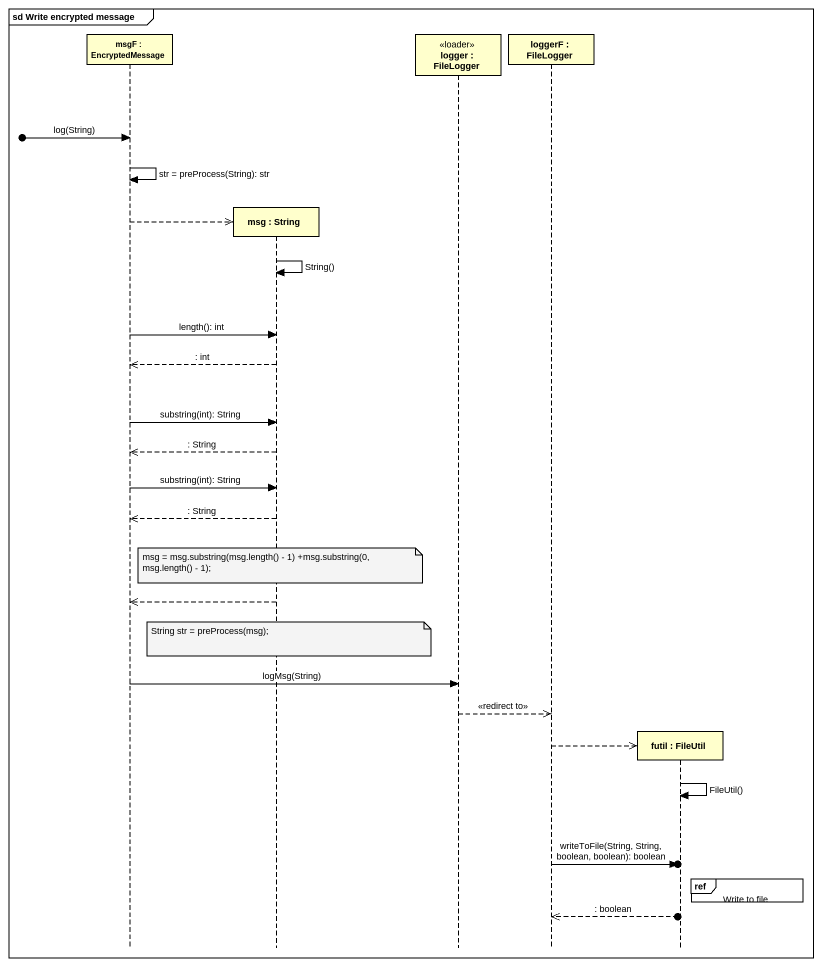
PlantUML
@startuml
mainframe sd Write encrypted message
hide footbox
participant "msgF : EncryptedMessage" as msgF
participant "msg : String" as msg
participant "logger : FileLogger" as logger <<loader>>
participant "loggerF : FileLogger" as loggerF
participant "futil : FileUtil" as futil

[o-> msgF : log(String)
msgF -> msgF : str = preProcess(String): str
msgF -->> msg **
msg -> msg : String()
msgF -> msg : length(): int
msg -->> msgF : : int
msgF -> msg : substring(int): String
msg -->> msgF : : String
msgF -> msg : substring(int): String
msg -->> msgF : : String
note over msg : msg = msg.substring(msg.length() - 1) +msg.substring(0, msg.length() - 1);
msg -->> msgF
note over msg : String str = preProcess(msg);
msgF -> logger : logMsg(String)
logger -->> loggerF : <<redirect to>>
loggerF -->> futil **
futil -> futil : FileUtil()
loggerF ->o] : writeToFile(String, String, boolean, boolean): boolean
ref over futil : Write to file
loggerF <<--o] : : boolean
@enduml
